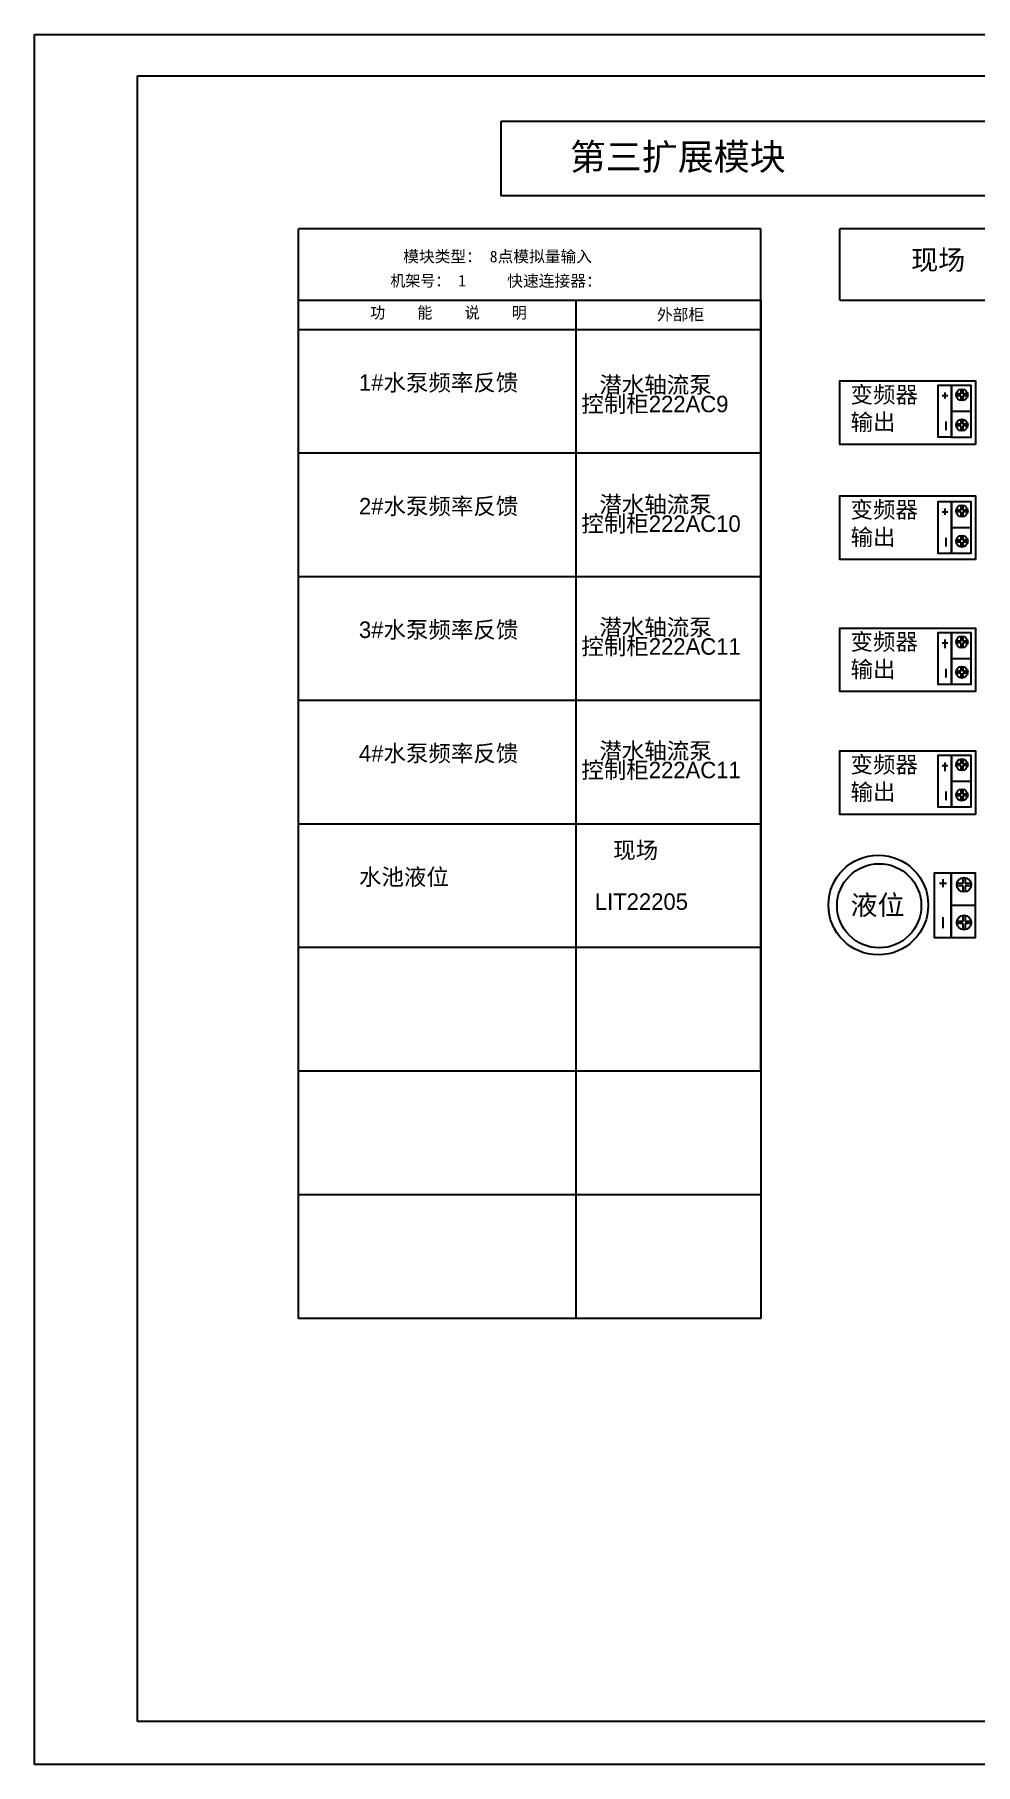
# Model space of a CAD drawing. Header units: millimetres. Extents: x 201 to 11482, y -7821 to 251.
# Drawn here: x 6242.1 to 6470.4, y -6996.8 to -6576.8 of the extents above; entities that cross this region are included whole.
import ezdxf

# ---------------------------------------------------------------- set-up
doc = ezdxf.new("R2010")
doc.units = ezdxf.units.MM
for name, color, linetype in [('02', 7, 'Continuous'), ('LINE_THIN', 2, 'Continuous'), ('TEXT', 6, 'Continuous')]:
    doc.layers.add(name, color=color, linetype=linetype)

msp = doc.modelspace()

# ---------------------------------------------------------------- linework, layer by layer
for p, q in [((6267.069, -6986.374), (6267.069, -6586.831)), ((6267.069, -6586.831), (6829.173, -6586.831)), ((6306.1, -6888.531), (6306.1, -6623.976)), ((6418.338, -6623.976), (6306.1, -6623.976)), ((6418.338, -6828.221), (6418.338, -6623.976)), ((6667.258, -6623.976), (6437.5, -6623.976)), ((6437.5, -6641.295), (6437.5, -6623.976)), ((6306.1, -6641.295), (6418.338, -6641.295)), ((6373.391, -6641.295), (6373.391, -6888.531)), ((6418.338, -6641.295), (6418.338, -6888.531)), ((6437.5, -6641.295), (6667.258, -6641.295)), ((6418.338, -6648.487), (6306.1, -6648.487)), ((6418.338, -6678.493), (6306.1, -6678.493)), ((6418.338, -6708.498), (6306.1, -6708.498)), ((6418.338, -6738.504), (6306.1, -6738.504)), ((6418.338, -6768.509), (6306.1, -6768.509)), ((6418.338, -6798.515), (6306.1, -6798.515)), ((6418.338, -6828.52), (6306.1, -6828.52)), ((6418.338, -6858.526), (6306.1, -6858.526)), ((6418.338, -6888.531), (6306.1, -6888.531))]:
    msp.add_line(p, q)
for points in [[(6355.314, -6597.84), (6724.396, -6597.84), (6724.396, -6615.96), (6355.314, -6615.96)], [(6470.465, -6676.342), (6437.5, -6676.342), (6437.5, -6660.912), (6470.465, -6660.912)], [(6470.465, -6704.275), (6437.5, -6704.275), (6437.5, -6688.845), (6470.465, -6688.845)], [(6470.465, -6736.353), (6437.5, -6736.353), (6437.5, -6720.923), (6470.465, -6720.923)], [(6470.465, -6766.157), (6437.5, -6766.157), (6437.5, -6750.727), (6470.465, -6750.727)]]:
    msp.add_lwpolyline(points, close=True)
at = {"layer": '02', "lineweight": -2}
for p, q in [((6462.378, -6664.478), (6463.741, -6664.464)), ((6463.095, -6665.227), (6463.095, -6663.73)), ((6464.611, -6668.285), (6469.287, -6668.285)), ((6463.284, -6672.894), (6463.284, -6670.79)), ((6462.378, -6692.684), (6463.741, -6692.669)), ((6463.095, -6693.432), (6463.095, -6691.935)), ((6463.284, -6701.099), (6463.284, -6698.995)), ((6464.611, -6696.49), (6469.287, -6696.49)), ((6463.095, -6725.845), (6463.095, -6723.741)), ((6463.095, -6725.243), (6463.095, -6723.745)), ((6462.378, -6724.494), (6463.741, -6724.48)), ((6464.611, -6728.296), (6469.287, -6728.296)), ((6463.284, -6732.909), (6463.284, -6730.805)), ((6463.095, -6755.649), (6463.095, -6753.545)), ((6463.095, -6755.047), (6463.095, -6753.55)), ((6462.378, -6754.298), (6463.741, -6754.284)), ((6463.284, -6762.714), (6463.284, -6760.61)), ((6464.611, -6758.1), (6469.287, -6758.1)), ((6461.716, -6782.861), (6463.42, -6782.843)), ((6462.612, -6783.797), (6462.612, -6781.925)), ((6462.609, -6793.775), (6462.609, -6791.146)), ((6464.503, -6788.229), (6470.348, -6788.229))]:
    msp.add_line(p, q, dxfattribs=at)
at = {"layer": '02'}
for p, q in [((6466.907, -6664.073), (6465.732, -6664.073)), ((6466.907, -6664.514), (6465.732, -6664.514)), ((6466.907, -6662.899), (6466.907, -6664.073)), ((6466.907, -6664.514), (6466.907, -6665.688)), ((6467.348, -6662.899), (6467.348, -6664.073)), ((6468.522, -6664.073), (6467.348, -6664.073)), ((6467.348, -6664.514), (6467.348, -6665.688)), ((6468.522, -6664.514), (6467.348, -6664.514)), ((6466.907, -6671.415), (6465.732, -6671.415)), ((6466.907, -6671.856), (6465.732, -6671.856)), ((6466.907, -6670.241), (6466.907, -6671.415)), ((6466.907, -6671.856), (6466.907, -6673.03)), ((6467.348, -6670.241), (6467.348, -6671.415)), ((6468.522, -6671.415), (6467.348, -6671.415)), ((6467.348, -6671.856), (6467.348, -6673.03)), ((6468.522, -6671.856), (6467.348, -6671.856)), ((6466.907, -6692.278), (6465.732, -6692.278)), ((6466.907, -6692.719), (6465.732, -6692.719)), ((6466.907, -6691.104), (6466.907, -6692.278)), ((6466.907, -6692.719), (6466.907, -6693.893)), ((6467.348, -6691.104), (6467.348, -6692.278)), ((6468.522, -6692.278), (6467.348, -6692.278)), ((6467.348, -6692.719), (6467.348, -6693.893)), ((6468.522, -6692.719), (6467.348, -6692.719)), ((6466.907, -6698.446), (6466.907, -6699.62)), ((6467.348, -6698.446), (6467.348, -6699.62)), ((6466.907, -6699.62), (6465.732, -6699.62)), ((6466.907, -6700.061), (6465.732, -6700.061)), ((6466.907, -6700.061), (6466.907, -6701.235)), ((6468.522, -6699.62), (6467.348, -6699.62)), ((6467.348, -6700.061), (6467.348, -6701.235)), ((6468.522, -6700.061), (6467.348, -6700.061)), ((6466.907, -6724.084), (6465.732, -6724.084)), ((6466.907, -6722.91), (6466.907, -6724.084)), ((6467.348, -6722.91), (6467.348, -6724.084)), ((6468.522, -6724.084), (6467.348, -6724.084)), ((6466.907, -6724.525), (6465.732, -6724.525)), ((6466.907, -6724.525), (6466.907, -6725.699)), ((6467.348, -6724.525), (6467.348, -6725.699)), ((6468.522, -6724.525), (6467.348, -6724.525)), ((6466.907, -6731.426), (6465.732, -6731.426)), ((6466.907, -6731.867), (6465.732, -6731.867)), ((6466.907, -6730.252), (6466.907, -6731.426)), ((6466.907, -6731.867), (6466.907, -6733.041)), ((6467.348, -6730.252), (6467.348, -6731.426)), ((6468.522, -6731.426), (6467.348, -6731.426)), ((6467.348, -6731.867), (6467.348, -6733.041)), ((6468.522, -6731.867), (6467.348, -6731.867)), ((6466.907, -6752.715), (6466.907, -6753.889)), ((6467.348, -6752.715), (6467.348, -6753.889)), ((6466.907, -6753.889), (6465.732, -6753.889)), ((6466.907, -6754.33), (6465.732, -6754.33)), ((6466.907, -6754.33), (6466.907, -6755.504)), ((6468.522, -6753.889), (6467.348, -6753.889)), ((6467.348, -6754.33), (6467.348, -6755.504)), ((6468.522, -6754.33), (6467.348, -6754.33)), ((6466.907, -6761.23), (6465.732, -6761.23)), ((6466.907, -6761.672), (6465.732, -6761.672)), ((6466.907, -6760.056), (6466.907, -6761.23)), ((6466.907, -6761.672), (6466.907, -6762.846)), ((6467.348, -6760.056), (6467.348, -6761.23)), ((6468.522, -6761.23), (6467.348, -6761.23)), ((6467.348, -6761.672), (6467.348, -6762.846)), ((6468.522, -6761.672), (6467.348, -6761.672)), ((6467.373, -6782.965), (6465.905, -6782.965)), ((6467.373, -6781.497), (6467.373, -6782.965)), ((6467.924, -6781.497), (6467.924, -6782.965)), ((6469.392, -6782.965), (6467.924, -6782.965)), ((6467.373, -6783.516), (6465.905, -6783.516)), ((6467.373, -6783.516), (6467.373, -6784.984)), ((6467.924, -6783.516), (6467.924, -6784.984)), ((6469.392, -6783.516), (6467.924, -6783.516)), ((6467.373, -6790.674), (6467.373, -6792.142)), ((6467.924, -6790.674), (6467.924, -6792.142)), ((6467.373, -6792.142), (6465.905, -6792.142)), ((6467.373, -6792.693), (6465.905, -6792.693)), ((6467.373, -6792.693), (6467.373, -6794.161)), ((6469.392, -6792.142), (6467.924, -6792.142)), ((6467.924, -6792.693), (6467.924, -6794.161)), ((6469.392, -6792.693), (6467.924, -6792.693))]:
    msp.add_line(p, q, dxfattribs=at)
at = {"layer": '02', "lineweight": -2}
for points in [[(6464.611, -6674.613), (6461.386, -6674.613), (6461.386, -6661.956), (6464.611, -6661.956)], [(6464.611, -6661.956), (6469.287, -6661.956), (6469.287, -6674.618), (6464.611, -6674.618)], [(6464.611, -6702.819), (6461.386, -6702.819), (6461.386, -6690.161), (6464.611, -6690.161)], [(6464.611, -6690.161), (6469.287, -6690.161), (6469.287, -6702.823), (6464.611, -6702.823)], [(6464.611, -6734.624), (6461.386, -6734.624), (6461.386, -6721.967), (6464.611, -6721.967)], [(6464.611, -6721.967), (6469.287, -6721.967), (6469.287, -6734.629), (6464.611, -6734.629)], [(6464.611, -6764.429), (6461.386, -6764.429), (6461.386, -6751.771), (6464.611, -6751.771)], [(6464.611, -6751.771), (6469.287, -6751.771), (6469.287, -6764.433), (6464.611, -6764.433)], [(6464.503, -6796.14), (6460.472, -6796.14), (6460.472, -6780.318), (6464.503, -6780.318)], [(6464.503, -6780.318), (6470.348, -6780.318), (6470.348, -6796.146), (6464.503, -6796.146)]]:
    msp.add_lwpolyline(points, close=True, dxfattribs=at)
at = {"layer": '02'}
for centre, radius in [((6467.127, -6664.294), 1.412), ((6467.127, -6671.635), 1.412), ((6467.127, -6692.499), 1.412), ((6467.127, -6699.84), 1.412), ((6467.127, -6724.305), 1.412), ((6467.127, -6731.646), 1.412), ((6467.127, -6754.109), 1.412), ((6467.127, -6761.451), 1.412), ((6467.649, -6783.24), 1.765), ((6467.649, -6792.417), 1.765)]:
    msp.add_circle(centre, radius, dxfattribs=at)
at = {"layer": '02', "lineweight": -2}
for centre, radius in [((6446.849, -6788.169), 12.116), ((6447.059, -6788.358), 10.22)]:
    msp.add_circle(centre, radius, dxfattribs=at)
at = {"layer": 'LINE_THIN'}
for p, q in [((6242.069, -6996.831), (6242.069, -6576.831)), ((6242.069, -6576.831), (6839.377, -6576.831)), ((6839.377, -6996.831), (6242.069, -6996.831))]:
    msp.add_line(p, q, dxfattribs=at)
at = {"layer": 'TEXT', "color": 0}
msp.add_line((6829.173, -6986.374), (6267.069, -6986.374), dxfattribs=at)

# ---------------------------------------------------------------- texts
at = {"color": 6, "attachment_point": 1}
for s, insert, char_height, width in [('{\\fËÎÌå|b0|i0|c134|p2;\\H0.8x;第三扩展模块}', (6371.975, -6603.3), 8, 54.3121), ('{\\fËÎÌå|b0|i0|c134|p2;\\H0.8x;现场}', (6454.839, -6629.143), 6, 71.77609), ('{\\fￋￎￌ￥|b0|i0|c134|p2;\\H0.8x;1#水泵频率反馈}', (6320.791, -6659.325), 5, 71.77609), ('{\\fËÎÌå|b0|i0|c134|p2;\\H0.8x;变频器\\P输出}', (6440.099, -6662.244), 5, 71.77609), ('{\\fￋￎￌ￥|b0|i0|c134|p2;\\H0.8x;2#水泵频率反馈}', (6320.791, -6689.33), 5, 71.77609), ('{\\fËÎÌå|b0|i0|c134|p2;\\H0.8x;变频器\\P输出}', (6440.099, -6690.177), 5, 71.77609), ('{\\fￋￎￌ￥|b0|i0|c134|p2;\\H0.8x;3#水泵频率反馈}', (6320.791, -6719.336), 5, 71.77609), ('{\\fËÎÌå|b0|i0|c134|p2;\\H0.8x;变频器\\P输出}', (6440.099, -6722.255), 5, 71.77609), ('{\\fￋￎￌ￥|b0|i0|c134|p2;\\H0.8x;4#水泵频率反馈}', (6320.791, -6749.341), 5, 71.77609), ('{\\fËÎÌå|b0|i0|c134|p2;\\H0.8x;变频器\\P输出}', (6440.099, -6752.06), 5, 71.77609), ('{\\fËÎÌå|b0|i0|c134|p2;\\H0.8x;现场}', (6382.506, -6772.858), 5, 71.24785), ('{\\fËÎÌå|b0|i0|c134|p2;\\H0.8x;水池液位}', (6320.791, -6779.347), 5, 71.77609), ('{\\fￋￎￌ￥|b0|i0|c134|p2;\\H0.8x;LIT22205}', (6378.043, -6785.345), 5, 35.83215), ('{\\fËÎÌå|b0|i0|c134|p2;\\H0.8x;液位}', (6440.119, -6785.789), 6, 71.77609)]:
    msp.add_mtext(s, dxfattribs=dict(at, insert=insert, char_height=char_height, width=width))
at = {"color": 1, "char_height": 2.8, "attachment_point": 1}
for s, insert, width in [('{\\fËÎÌå|b0|i0|c134|p2;模块类型：\\ftxt|b0|i0|c134|p2; 8\\fËÎÌå|b0|i0|c134|p2;点模拟量输入}', (6331.53, -6629.305), 73.22662), ('机架号： 1', (6328.408, -6635.184), 21.15123), ('{\\fËÎÌå|b0|i0|c134|p2;快速连接器：}', (6356.797, -6635.226), 43.89667)]:
    msp.add_mtext(s, dxfattribs=dict(at, insert=insert, width=width))
at = {"char_height": 2.8, "attachment_point": 1}
for s, insert, width in [('{\\T3.15;功能说明 }', (6323.507, -6642.942), 43.29369), ('{\\fËÎÌå|b0|i0|c134|p2;外部柜\\ftxt|b0|i0|c134|p2; }', (6393.109, -6643.411), 13.86985)]:
    msp.add_mtext(s, dxfattribs=dict(at, insert=insert, width=width))
at = {"color": 6, "char_height": 5, "width": 71.24785, "attachment_point": 1, "line_spacing_factor": 0.7}
for s, insert in [('{\\fMS PGothic|b0|i0|c128|p34;\\H0.8x;   潜水\\fￋￎￌ￥|b0|i0|c134|p2;轴流泵\\P控制柜\\fￋￎￌ￥|b0|i0|c134|p2;222AC9}', (6374.773, -6659.858)), ('{\\fMS PGothic|b0|i0|c128|p34;\\H0.8x;   潜水\\fￋￎￌ￥|b0|i0|c134|p2;轴流泵\\P控制柜\\fￋￎￌ￥|b0|i0|c134|p2;222AC10}', (6374.773, -6688.902)), ('{\\fMS PGothic|b0|i0|c128|p34;\\H0.8x;   潜水\\fￋￎￌ￥|b0|i0|c134|p2;轴流泵\\P控制柜\\fￋￎￌ￥|b0|i0|c134|p2;222AC11}', (6374.773, -6718.723)), ('{\\fMS PGothic|b0|i0|c128|p34;\\H0.8x;   潜水\\fￋￎￌ￥|b0|i0|c134|p2;轴流泵\\P控制柜\\fￋￎￌ￥|b0|i0|c134|p2;222AC11}', (6374.773, -6748.728))]:
    msp.add_mtext(s, dxfattribs=dict(at, insert=insert))

doc.saveas('drawing.dxf')
